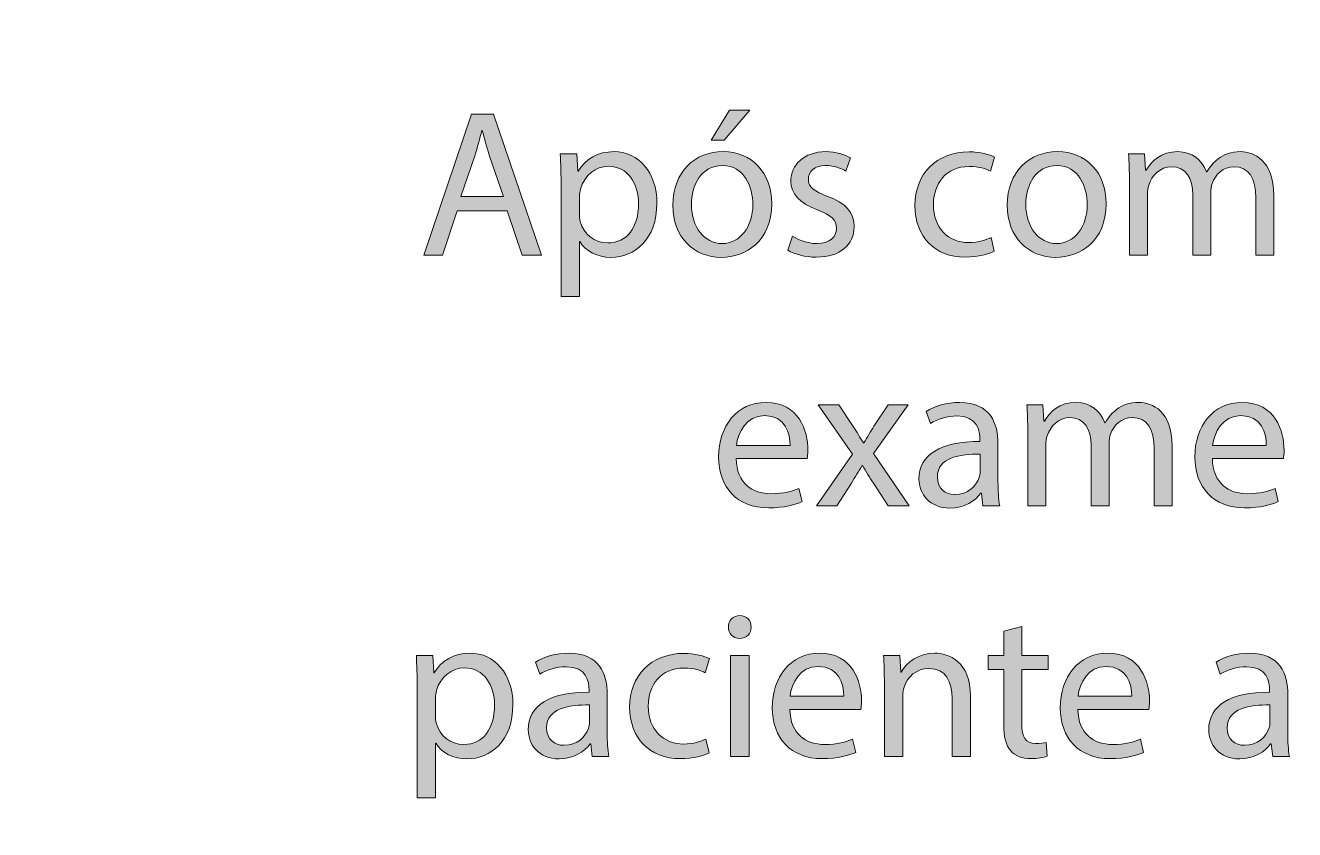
# Model space of a CAD drawing. Header units: inches. Extents: x -507 to 1392, y -754 to 68.
# Drawn here: x 595.6 to 656.3, y -323.6 to -285.2 of the extents above; entities that cross this region are included whole.
import ezdxf

# ---------------------------------------------------------------- set-up
doc = ezdxf.new("R2010")
doc.units = ezdxf.units.IN
doc.header["$MEASUREMENT"] = 0
doc.layers.add('back', color=7, linetype='Continuous')
picture_1 = doc.add_image_def('image69.png', size_in_pixel=(1129, 842))

# ---------------------------------------------------------------- blocks, each defined once
blk = doc.blocks.new('block 188')
at = {"layer": 'back'}
image = blk.add_image(picture_1, insert=(410, -466.684), size_in_units=(270.96, 202.08), dxfattribs=at)
blk = doc.blocks.new('block 192')
at = {"layer": 'back', "true_color": 0x231f20}
h = blk.add_hatch(color=250, dxfattribs=at)
h.dxf.hatch_style = 2
h.paths.add_polyline_path([(616.221, -294.022), (615.521, -296.141), (614.622, -296.141), (616.911, -289.405), (617.96, -289.405), (620.259, -296.141), (619.329, -296.141), (618.61, -294.022)])
edge = h.paths.add_edge_path()
edge.add_spline(control_points=[(618.43, -293.343), (618.43, -293.343), (617.77, -291.404), (617.77, -291.404), (617.62, -290.964), (617.521, -290.564), (617.42, -290.174), (617.42, -290.174), (617.4, -290.174), (617.4, -290.174), (617.3, -290.574), (617.19, -290.984), (617.061, -291.394), (617.061, -291.394), (616.401, -293.343), (616.401, -293.343), (616.401, -293.343), (618.43, -293.343), (618.43, -293.343)], knot_values=[0, 0, 0, 0, 1, 1, 1, 2, 2, 2, 3, 3, 3, 4, 4, 4, 5, 5, 5, 6, 6, 6, 6], degree=3, periodic=1)
h = blk.add_hatch(color=250, dxfattribs=at)
h.dxf.hatch_style = 2
edge = h.paths.add_edge_path()
edge.add_spline(control_points=[(631.259, -293.683), (631.259, -295.472), (630.02, -296.251), (628.851, -296.251), (627.541, -296.251), (626.532, -295.292), (626.532, -293.762), (626.532, -292.143), (627.591, -291.194), (628.93, -291.194), (630.319, -291.194), (631.259, -292.203), (631.259, -293.683)], knot_values=[0, 0, 0, 0, 1, 1, 1, 2, 2, 2, 3, 3, 3, 4, 4, 4, 4], degree=3, periodic=1)
edge = h.paths.add_edge_path()
edge.add_spline(control_points=[(627.421, -293.732), (627.421, -294.792), (628.03, -295.591), (628.89, -295.591), (629.729, -295.591), (630.359, -294.802), (630.359, -293.712), (630.359, -292.893), (629.949, -291.854), (628.91, -291.854), (627.871, -291.854), (627.421, -292.813), (627.421, -293.732)], knot_values=[0, 0, 0, 0, 1, 1, 1, 2, 2, 2, 3, 3, 3, 4, 4, 4, 4], degree=3, periodic=1)
h.paths.add_polyline_path([(630.209, -289.215), (628.99, -290.644), (628.36, -290.644), (629.24, -289.215)])
h = blk.add_hatch(color=250, dxfattribs=at)
h.dxf.hatch_style = 2
edge = h.paths.add_edge_path()
edge.add_spline(control_points=[(621.191, -292.883), (621.191, -292.263), (621.171, -291.764), (621.151, -291.304), (621.151, -291.304), (621.941, -291.304), (621.941, -291.304), (621.941, -291.304), (621.981, -292.133), (621.981, -292.133), (621.981, -292.133), (622.001, -292.133), (622.001, -292.133), (622.361, -291.543), (622.931, -291.194), (623.72, -291.194), (624.89, -291.194), (625.769, -292.183), (625.769, -293.652), (625.769, -295.392), (624.709, -296.251), (623.57, -296.251), (622.931, -296.251), (622.371, -295.971), (622.081, -295.492), (622.081, -295.492), (622.061, -295.492), (622.061, -295.492), (622.061, -295.492), (622.061, -298.12), (622.061, -298.12), (622.061, -298.12), (621.191, -298.12), (621.191, -298.12), (621.191, -298.12), (621.191, -292.883), (621.191, -292.883)], knot_values=[0, 0, 0, 0, 1, 1, 1, 2, 2, 2, 3, 3, 3, 4, 4, 4, 5, 5, 5, 6, 6, 6, 7, 7, 7, 8, 8, 8, 9, 9, 9, 10, 10, 10, 11, 11, 11, 12, 12, 12, 12], degree=3, periodic=1)
edge = h.paths.add_edge_path()
edge.add_spline(control_points=[(622.061, -294.172), (622.061, -294.302), (622.081, -294.422), (622.101, -294.532), (622.261, -295.142), (622.791, -295.562), (623.42, -295.562), (624.35, -295.562), (624.89, -294.802), (624.89, -293.692), (624.89, -292.723), (624.38, -291.894), (623.45, -291.894), (622.851, -291.894), (622.291, -292.323), (622.121, -292.983), (622.091, -293.093), (622.061, -293.223), (622.061, -293.343), (622.061, -293.343), (622.061, -294.172), (622.061, -294.172)], knot_values=[0, 0, 0, 0, 1, 1, 1, 2, 2, 2, 3, 3, 3, 4, 4, 4, 5, 5, 5, 6, 6, 6, 7, 7, 7, 7], degree=3, periodic=1)
h = blk.add_hatch(color=250, dxfattribs=at)
h.dxf.hatch_style = 2
edge = h.paths.add_edge_path()
edge.add_spline(control_points=[(632.252, -295.242), (632.512, -295.412), (632.971, -295.591), (633.411, -295.591), (634.051, -295.591), (634.351, -295.271), (634.351, -294.872), (634.351, -294.452), (634.101, -294.222), (633.451, -293.982), (632.581, -293.672), (632.172, -293.193), (632.172, -292.613), (632.172, -291.833), (632.801, -291.194), (633.841, -291.194), (634.33, -291.194), (634.76, -291.334), (635.03, -291.494), (635.03, -291.494), (634.811, -292.133), (634.811, -292.133), (634.62, -292.013), (634.271, -291.854), (633.82, -291.854), (633.301, -291.854), (633.011, -292.153), (633.011, -292.513), (633.011, -292.913), (633.301, -293.093), (633.931, -293.333), (634.771, -293.652), (635.2, -294.072), (635.2, -294.792), (635.2, -295.642), (634.54, -296.241), (633.391, -296.241), (632.861, -296.241), (632.371, -296.111), (632.031, -295.911), (632.031, -295.911), (632.252, -295.242), (632.252, -295.242)], knot_values=[0, 0, 0, 0, 1, 1, 1, 2, 2, 2, 3, 3, 3, 4, 4, 4, 5, 5, 5, 6, 6, 6, 7, 7, 7, 8, 8, 8, 9, 9, 9, 10, 10, 10, 11, 11, 11, 12, 12, 12, 13, 13, 13, 14, 14, 14, 14], degree=3, periodic=1)
h = blk.add_hatch(color=250, dxfattribs=at)
h.dxf.hatch_style = 2
edge = h.paths.add_edge_path()
edge.add_spline(control_points=[(641.899, -295.961), (641.669, -296.081), (641.159, -296.241), (640.51, -296.241), (639.051, -296.241), (638.102, -295.251), (638.102, -293.772), (638.102, -292.283), (639.121, -291.204), (640.7, -291.204), (641.22, -291.204), (641.68, -291.334), (641.919, -291.454), (641.919, -291.454), (641.72, -292.133), (641.72, -292.133), (641.51, -292.013), (641.18, -291.903), (640.7, -291.903), (639.591, -291.903), (638.991, -292.723), (638.991, -293.732), (638.991, -294.852), (639.71, -295.542), (640.67, -295.542), (641.17, -295.542), (641.499, -295.412), (641.749, -295.302), (641.749, -295.302), (641.899, -295.961), (641.899, -295.961)], knot_values=[0, 0, 0, 0, 1, 1, 1, 2, 2, 2, 3, 3, 3, 4, 4, 4, 5, 5, 5, 6, 6, 6, 7, 7, 7, 8, 8, 8, 9, 9, 9, 10, 10, 10, 10], degree=3, periodic=1)
h = blk.add_hatch(color=250, dxfattribs=at)
h.dxf.hatch_style = 2
edge = h.paths.add_edge_path()
edge.add_spline(control_points=[(647.249, -293.683), (647.249, -295.472), (646.009, -296.251), (644.84, -296.251), (643.53, -296.251), (642.521, -295.292), (642.521, -293.762), (642.521, -292.143), (643.581, -291.194), (644.92, -291.194), (646.309, -291.194), (647.249, -292.203), (647.249, -293.683)], knot_values=[0, 0, 0, 0, 1, 1, 1, 2, 2, 2, 3, 3, 3, 4, 4, 4, 4], degree=3, periodic=1)
edge = h.paths.add_edge_path()
edge.add_spline(control_points=[(643.411, -293.732), (643.411, -294.792), (644.021, -295.591), (644.88, -295.591), (645.72, -295.591), (646.349, -294.802), (646.349, -293.712), (646.349, -292.893), (645.939, -291.854), (644.899, -291.854), (643.86, -291.854), (643.411, -292.813), (643.411, -293.732)], knot_values=[0, 0, 0, 0, 1, 1, 1, 2, 2, 2, 3, 3, 3, 4, 4, 4, 4], degree=3, periodic=1)
h = blk.add_hatch(color=250, dxfattribs=at)
h.dxf.hatch_style = 2
edge = h.paths.add_edge_path()
edge.add_spline(control_points=[(648.361, -292.613), (648.361, -292.113), (648.352, -291.704), (648.321, -291.304), (648.321, -291.304), (649.091, -291.304), (649.091, -291.304), (649.091, -291.304), (649.131, -292.083), (649.131, -292.083), (649.131, -292.083), (649.161, -292.083), (649.161, -292.083), (649.431, -291.624), (649.88, -291.194), (650.68, -291.194), (651.34, -291.194), (651.839, -291.594), (652.049, -292.163), (652.049, -292.163), (652.069, -292.163), (652.069, -292.163), (652.219, -291.894), (652.409, -291.684), (652.608, -291.534), (652.898, -291.314), (653.219, -291.194), (653.679, -291.194), (654.318, -291.194), (655.268, -291.614), (655.268, -293.292), (655.268, -293.292), (655.268, -296.141), (655.268, -296.141), (655.268, -296.141), (654.408, -296.141), (654.408, -296.141), (654.408, -296.141), (654.408, -293.403), (654.408, -293.403), (654.408, -292.473), (654.068, -291.914), (653.358, -291.914), (652.858, -291.914), (652.469, -292.283), (652.319, -292.713), (652.279, -292.833), (652.249, -292.993), (652.249, -293.153), (652.249, -293.153), (652.249, -296.141), (652.249, -296.141), (652.249, -296.141), (651.39, -296.141), (651.39, -296.141), (651.39, -296.141), (651.39, -293.243), (651.39, -293.243), (651.39, -292.473), (651.05, -291.914), (650.38, -291.914), (649.83, -291.914), (649.431, -292.353), (649.291, -292.793), (649.24, -292.923), (649.221, -293.073), (649.221, -293.223), (649.221, -293.223), (649.221, -296.141), (649.221, -296.141), (649.221, -296.141), (648.361, -296.141), (648.361, -296.141), (648.361, -296.141), (648.361, -292.613), (648.361, -292.613)], knot_values=[0, 0, 0, 0, 1, 1, 1, 2, 2, 2, 3, 3, 3, 4, 4, 4, 5, 5, 5, 6, 6, 6, 7, 7, 7, 8, 8, 8, 9, 9, 9, 10, 10, 10, 11, 11, 11, 12, 12, 12, 13, 13, 13, 14, 14, 14, 15, 15, 15, 16, 16, 16, 17, 17, 17, 18, 18, 18, 19, 19, 19, 20, 20, 20, 21, 21, 21, 22, 22, 22, 23, 23, 23, 24, 24, 24, 25, 25, 25, 25], degree=3, periodic=1)
h = blk.add_hatch(color=250, dxfattribs=at)
h.dxf.hatch_style = 2
edge = h.paths.add_edge_path()
edge.add_spline(control_points=[(629.561, -305.882), (629.581, -307.072), (630.341, -307.562), (631.22, -307.562), (631.85, -307.562), (632.229, -307.452), (632.56, -307.312), (632.56, -307.312), (632.709, -307.941), (632.709, -307.941), (632.399, -308.081), (631.869, -308.241), (631.1, -308.241), (629.611, -308.241), (628.722, -307.262), (628.722, -305.802), (628.722, -304.343), (629.581, -303.194), (630.99, -303.194), (632.569, -303.194), (632.989, -304.583), (632.989, -305.473), (632.989, -305.652), (632.969, -305.792), (632.959, -305.882), (632.959, -305.882), (629.561, -305.882), (629.561, -305.882)], knot_values=[0, 0, 0, 0, 1, 1, 1, 2, 2, 2, 3, 3, 3, 4, 4, 4, 5, 5, 5, 6, 6, 6, 7, 7, 7, 8, 8, 8, 9, 9, 9, 9], degree=3, periodic=1)
edge = h.paths.add_edge_path()
edge.add_spline(control_points=[(632.14, -305.253), (632.149, -304.693), (631.909, -303.824), (630.92, -303.824), (630.03, -303.824), (629.641, -304.643), (629.571, -305.253), (629.571, -305.253), (632.14, -305.253), (632.14, -305.253)], knot_values=[0, 0, 0, 0, 1, 1, 1, 2, 2, 2, 3, 3, 3, 3], degree=3, periodic=1)
h = blk.add_hatch(color=250, dxfattribs=at)
h.dxf.hatch_style = 2
edge = h.paths.add_edge_path()
edge.add_spline(control_points=[(634.461, -303.304), (634.461, -303.304), (635.15, -304.343), (635.15, -304.343), (635.33, -304.613), (635.48, -304.863), (635.641, -305.133), (635.641, -305.133), (635.67, -305.133), (635.67, -305.133), (635.83, -304.843), (635.99, -304.593), (636.15, -304.333), (636.15, -304.333), (636.83, -303.304), (636.83, -303.304), (636.83, -303.304), (637.779, -303.304), (637.779, -303.304), (637.779, -303.304), (636.13, -305.643), (636.13, -305.643), (636.13, -305.643), (637.829, -308.141), (637.829, -308.141), (637.829, -308.141), (636.83, -308.141), (636.83, -308.141), (636.83, -308.141), (636.12, -307.052), (636.12, -307.052), (635.93, -306.772), (635.771, -306.502), (635.601, -306.212), (635.601, -306.212), (635.58, -306.212), (635.58, -306.212), (635.42, -306.502), (635.25, -306.762), (635.07, -307.052), (635.07, -307.052), (634.371, -308.141), (634.371, -308.141), (634.371, -308.141), (633.401, -308.141), (633.401, -308.141), (633.401, -308.141), (635.12, -305.672), (635.12, -305.672), (635.12, -305.672), (633.481, -303.304), (633.481, -303.304), (633.481, -303.304), (634.461, -303.304), (634.461, -303.304)], knot_values=[0, 0, 0, 0, 1, 1, 1, 2, 2, 2, 3, 3, 3, 4, 4, 4, 5, 5, 5, 6, 6, 6, 7, 7, 7, 8, 8, 8, 9, 9, 9, 10, 10, 10, 11, 11, 11, 12, 12, 12, 13, 13, 13, 14, 14, 14, 15, 15, 15, 16, 16, 16, 17, 17, 17, 18, 18, 18, 18], degree=3, periodic=1)
h = blk.add_hatch(color=250, dxfattribs=at)
h.dxf.hatch_style = 2
edge = h.paths.add_edge_path()
edge.add_spline(control_points=[(641.359, -308.141), (641.359, -308.141), (641.29, -307.531), (641.29, -307.531), (641.29, -307.531), (641.26, -307.531), (641.26, -307.531), (640.99, -307.911), (640.47, -308.251), (639.78, -308.251), (638.801, -308.251), (638.301, -307.562), (638.301, -306.862), (638.301, -305.692), (639.341, -305.053), (641.21, -305.063), (641.21, -305.063), (641.21, -304.963), (641.21, -304.963), (641.21, -304.563), (641.1, -303.843), (640.11, -303.843), (639.66, -303.843), (639.19, -303.983), (638.851, -304.203), (638.851, -304.203), (638.651, -303.624), (638.651, -303.624), (639.051, -303.364), (639.631, -303.194), (640.24, -303.194), (641.72, -303.194), (642.079, -304.203), (642.079, -305.173), (642.079, -305.173), (642.079, -306.982), (642.079, -306.982), (642.079, -307.401), (642.1, -307.812), (642.159, -308.141), (642.159, -308.141), (641.359, -308.141), (641.359, -308.141)], knot_values=[0, 0, 0, 0, 1, 1, 1, 2, 2, 2, 3, 3, 3, 4, 4, 4, 5, 5, 5, 6, 6, 6, 7, 7, 7, 8, 8, 8, 9, 9, 9, 10, 10, 10, 11, 11, 11, 12, 12, 12, 13, 13, 13, 14, 14, 14, 14], degree=3, periodic=1)
edge = h.paths.add_edge_path()
edge.add_spline(control_points=[(641.229, -305.672), (640.271, -305.652), (639.181, -305.822), (639.181, -306.762), (639.181, -307.332), (639.561, -307.602), (640.011, -307.602), (640.64, -307.602), (641.04, -307.202), (641.18, -306.792), (641.21, -306.702), (641.229, -306.602), (641.229, -306.512), (641.229, -306.512), (641.229, -305.672), (641.229, -305.672)], knot_values=[0, 0, 0, 0, 1, 1, 1, 2, 2, 2, 3, 3, 3, 4, 4, 4, 5, 5, 5, 5], degree=3, periodic=1)
h = blk.add_hatch(color=250, dxfattribs=at)
h.dxf.hatch_style = 2
edge = h.paths.add_edge_path()
edge.add_spline(control_points=[(643.501, -304.613), (643.501, -304.113), (643.491, -303.704), (643.461, -303.304), (643.461, -303.304), (644.23, -303.304), (644.23, -303.304), (644.23, -303.304), (644.271, -304.083), (644.271, -304.083), (644.271, -304.083), (644.301, -304.083), (644.301, -304.083), (644.57, -303.624), (645.02, -303.194), (645.819, -303.194), (646.479, -303.194), (646.979, -303.594), (647.188, -304.163), (647.188, -304.163), (647.209, -304.163), (647.209, -304.163), (647.358, -303.894), (647.549, -303.684), (647.748, -303.534), (648.038, -303.314), (648.358, -303.194), (648.818, -303.194), (649.458, -303.194), (650.407, -303.614), (650.407, -305.292), (650.407, -305.292), (650.407, -308.141), (650.407, -308.141), (650.407, -308.141), (649.548, -308.141), (649.548, -308.141), (649.548, -308.141), (649.548, -305.403), (649.548, -305.403), (649.548, -304.473), (649.208, -303.914), (648.498, -303.914), (647.998, -303.914), (647.608, -304.283), (647.459, -304.713), (647.419, -304.833), (647.389, -304.993), (647.389, -305.153), (647.389, -305.153), (647.389, -308.141), (647.389, -308.141), (647.389, -308.141), (646.529, -308.141), (646.529, -308.141), (646.529, -308.141), (646.529, -305.243), (646.529, -305.243), (646.529, -304.473), (646.189, -303.914), (645.52, -303.914), (644.97, -303.914), (644.57, -304.353), (644.431, -304.793), (644.38, -304.923), (644.36, -305.073), (644.36, -305.223), (644.36, -305.223), (644.36, -308.141), (644.36, -308.141), (644.36, -308.141), (643.501, -308.141), (643.501, -308.141), (643.501, -308.141), (643.501, -304.613), (643.501, -304.613)], knot_values=[0, 0, 0, 0, 1, 1, 1, 2, 2, 2, 3, 3, 3, 4, 4, 4, 5, 5, 5, 6, 6, 6, 7, 7, 7, 8, 8, 8, 9, 9, 9, 10, 10, 10, 11, 11, 11, 12, 12, 12, 13, 13, 13, 14, 14, 14, 15, 15, 15, 16, 16, 16, 17, 17, 17, 18, 18, 18, 19, 19, 19, 20, 20, 20, 21, 21, 21, 22, 22, 22, 23, 23, 23, 24, 24, 24, 25, 25, 25, 25], degree=3, periodic=1)
h = blk.add_hatch(color=250, dxfattribs=at)
h.dxf.hatch_style = 2
edge = h.paths.add_edge_path()
edge.add_spline(control_points=[(652.331, -305.882), (652.351, -307.072), (653.11, -307.562), (653.99, -307.562), (654.62, -307.562), (654.999, -307.452), (655.329, -307.312), (655.329, -307.312), (655.479, -307.941), (655.479, -307.941), (655.169, -308.081), (654.64, -308.241), (653.87, -308.241), (652.381, -308.241), (651.491, -307.262), (651.491, -305.802), (651.491, -304.343), (652.351, -303.194), (653.76, -303.194), (655.339, -303.194), (655.759, -304.583), (655.759, -305.473), (655.759, -305.652), (655.739, -305.792), (655.729, -305.882), (655.729, -305.882), (652.331, -305.882), (652.331, -305.882)], knot_values=[0, 0, 0, 0, 1, 1, 1, 2, 2, 2, 3, 3, 3, 4, 4, 4, 5, 5, 5, 6, 6, 6, 7, 7, 7, 8, 8, 8, 9, 9, 9, 9], degree=3, periodic=1)
edge = h.paths.add_edge_path()
edge.add_spline(control_points=[(654.909, -305.253), (654.92, -304.693), (654.68, -303.824), (653.69, -303.824), (652.801, -303.824), (652.411, -304.643), (652.341, -305.253), (652.341, -305.253), (654.909, -305.253), (654.909, -305.253)], knot_values=[0, 0, 0, 0, 1, 1, 1, 2, 2, 2, 3, 3, 3, 3], degree=3, periodic=1)
h = blk.add_hatch(color=250, dxfattribs=at)
h.dxf.hatch_style = 2
edge = h.paths.add_edge_path()
edge.add_spline(control_points=[(630.275, -313.944), (630.286, -314.244), (630.065, -314.484), (629.716, -314.484), (629.406, -314.484), (629.187, -314.244), (629.187, -313.944), (629.187, -313.635), (629.416, -313.395), (629.736, -313.395), (630.065, -313.395), (630.275, -313.635), (630.275, -313.944)], knot_values=[0, 0, 0, 0, 1, 1, 1, 2, 2, 2, 3, 3, 3, 4, 4, 4, 4], degree=3, periodic=1)
h.paths.add_polyline_path([(629.296, -320.141), (629.296, -315.304), (630.176, -315.304), (630.176, -320.141)])
h = blk.add_hatch(color=250, dxfattribs=at)
h.dxf.hatch_style = 2
edge = h.paths.add_edge_path()
edge.add_spline(control_points=[(643.216, -313.915), (643.216, -313.915), (643.216, -315.304), (643.216, -315.304), (643.216, -315.304), (644.475, -315.304), (644.475, -315.304), (644.475, -315.304), (644.475, -315.974), (644.475, -315.974), (644.475, -315.974), (643.216, -315.974), (643.216, -315.974), (643.216, -315.974), (643.216, -318.582), (643.216, -318.582), (643.216, -319.182), (643.386, -319.521), (643.875, -319.521), (644.105, -319.521), (644.275, -319.492), (644.385, -319.461), (644.385, -319.461), (644.425, -320.121), (644.425, -320.121), (644.255, -320.191), (643.985, -320.241), (643.646, -320.241), (643.235, -320.241), (642.905, -320.111), (642.696, -319.871), (642.446, -319.611), (642.356, -319.182), (642.356, -318.612), (642.356, -318.612), (642.356, -315.974), (642.356, -315.974), (642.356, -315.974), (641.606, -315.974), (641.606, -315.974), (641.606, -315.974), (641.606, -315.304), (641.606, -315.304), (641.606, -315.304), (642.356, -315.304), (642.356, -315.304), (642.356, -315.304), (642.356, -314.145), (642.356, -314.145), (642.356, -314.145), (643.216, -313.915), (643.216, -313.915)], knot_values=[0, 0, 0, 0, 1, 1, 1, 2, 2, 2, 3, 3, 3, 4, 4, 4, 5, 5, 5, 6, 6, 6, 7, 7, 7, 8, 8, 8, 9, 9, 9, 10, 10, 10, 11, 11, 11, 12, 12, 12, 13, 13, 13, 14, 14, 14, 15, 15, 15, 16, 16, 16, 17, 17, 17, 17], degree=3, periodic=1)
h = blk.add_hatch(color=250, dxfattribs=at)
h.dxf.hatch_style = 2
edge = h.paths.add_edge_path()
edge.add_spline(control_points=[(614.307, -316.883), (614.307, -316.263), (614.287, -315.764), (614.267, -315.304), (614.267, -315.304), (615.056, -315.304), (615.056, -315.304), (615.056, -315.304), (615.096, -316.133), (615.096, -316.133), (615.096, -316.133), (615.116, -316.133), (615.116, -316.133), (615.476, -315.543), (616.046, -315.194), (616.835, -315.194), (618.005, -315.194), (618.884, -316.183), (618.884, -317.652), (618.884, -319.392), (617.825, -320.251), (616.686, -320.251), (616.046, -320.251), (615.486, -319.971), (615.196, -319.492), (615.196, -319.492), (615.176, -319.492), (615.176, -319.492), (615.176, -319.492), (615.176, -322.12), (615.176, -322.12), (615.176, -322.12), (614.307, -322.12), (614.307, -322.12), (614.307, -322.12), (614.307, -316.883), (614.307, -316.883)], knot_values=[0, 0, 0, 0, 1, 1, 1, 2, 2, 2, 3, 3, 3, 4, 4, 4, 5, 5, 5, 6, 6, 6, 7, 7, 7, 8, 8, 8, 9, 9, 9, 10, 10, 10, 11, 11, 11, 12, 12, 12, 12], degree=3, periodic=1)
edge = h.paths.add_edge_path()
edge.add_spline(control_points=[(615.176, -318.172), (615.176, -318.302), (615.196, -318.422), (615.216, -318.532), (615.376, -319.142), (615.906, -319.562), (616.536, -319.562), (617.465, -319.562), (618.005, -318.802), (618.005, -317.692), (618.005, -316.723), (617.495, -315.894), (616.565, -315.894), (615.966, -315.894), (615.406, -316.323), (615.236, -316.983), (615.206, -317.093), (615.176, -317.223), (615.176, -317.343), (615.176, -317.343), (615.176, -318.172), (615.176, -318.172)], knot_values=[0, 0, 0, 0, 1, 1, 1, 2, 2, 2, 3, 3, 3, 4, 4, 4, 5, 5, 5, 6, 6, 6, 7, 7, 7, 7], degree=3, periodic=1)
h = blk.add_hatch(color=250, dxfattribs=at)
h.dxf.hatch_style = 2
edge = h.paths.add_edge_path()
edge.add_spline(control_points=[(622.675, -320.141), (622.675, -320.141), (622.605, -319.531), (622.605, -319.531), (622.605, -319.531), (622.575, -319.531), (622.575, -319.531), (622.306, -319.911), (621.786, -320.251), (621.096, -320.251), (620.117, -320.251), (619.617, -319.562), (619.617, -318.862), (619.617, -317.692), (620.656, -317.053), (622.525, -317.063), (622.525, -317.063), (622.525, -316.963), (622.525, -316.963), (622.525, -316.563), (622.416, -315.843), (621.426, -315.843), (620.976, -315.843), (620.506, -315.983), (620.167, -316.203), (620.167, -316.203), (619.967, -315.624), (619.967, -315.624), (620.367, -315.364), (620.946, -315.194), (621.556, -315.194), (623.035, -315.194), (623.395, -316.203), (623.395, -317.173), (623.395, -317.173), (623.395, -318.982), (623.395, -318.982), (623.395, -319.401), (623.415, -319.812), (623.475, -320.141), (623.475, -320.141), (622.675, -320.141), (622.675, -320.141)], knot_values=[0, 0, 0, 0, 1, 1, 1, 2, 2, 2, 3, 3, 3, 4, 4, 4, 5, 5, 5, 6, 6, 6, 7, 7, 7, 8, 8, 8, 9, 9, 9, 10, 10, 10, 11, 11, 11, 12, 12, 12, 13, 13, 13, 14, 14, 14, 14], degree=3, periodic=1)
edge = h.paths.add_edge_path()
edge.add_spline(control_points=[(622.545, -317.672), (621.586, -317.652), (620.497, -317.822), (620.497, -318.762), (620.497, -319.332), (620.876, -319.602), (621.326, -319.602), (621.956, -319.602), (622.355, -319.202), (622.495, -318.792), (622.525, -318.702), (622.545, -318.602), (622.545, -318.512), (622.545, -318.512), (622.545, -317.672), (622.545, -317.672)], knot_values=[0, 0, 0, 0, 1, 1, 1, 2, 2, 2, 3, 3, 3, 4, 4, 4, 5, 5, 5, 5], degree=3, periodic=1)
h = blk.add_hatch(color=250, dxfattribs=at)
h.dxf.hatch_style = 2
edge = h.paths.add_edge_path()
edge.add_spline(control_points=[(628.265, -319.961), (628.034, -320.081), (627.525, -320.241), (626.875, -320.241), (625.416, -320.241), (624.467, -319.251), (624.467, -317.772), (624.467, -316.283), (625.486, -315.204), (627.065, -315.204), (627.585, -315.204), (628.045, -315.334), (628.284, -315.454), (628.284, -315.454), (628.085, -316.133), (628.085, -316.133), (627.875, -316.013), (627.545, -315.903), (627.065, -315.903), (625.956, -315.903), (625.356, -316.723), (625.356, -317.732), (625.356, -318.852), (626.076, -319.542), (627.035, -319.542), (627.535, -319.542), (627.865, -319.412), (628.114, -319.302), (628.114, -319.302), (628.265, -319.961), (628.265, -319.961)], knot_values=[0, 0, 0, 0, 1, 1, 1, 2, 2, 2, 3, 3, 3, 4, 4, 4, 5, 5, 5, 6, 6, 6, 7, 7, 7, 8, 8, 8, 9, 9, 9, 10, 10, 10, 10], degree=3, periodic=1)
h = blk.add_hatch(color=250, dxfattribs=at)
h.dxf.hatch_style = 2
edge = h.paths.add_edge_path()
edge.add_spline(control_points=[(632.126, -317.882), (632.146, -319.072), (632.905, -319.562), (633.785, -319.562), (634.415, -319.562), (634.794, -319.452), (635.124, -319.312), (635.124, -319.312), (635.274, -319.941), (635.274, -319.941), (634.964, -320.081), (634.435, -320.241), (633.665, -320.241), (632.176, -320.241), (631.286, -319.262), (631.286, -317.802), (631.286, -316.343), (632.146, -315.194), (633.555, -315.194), (635.134, -315.194), (635.554, -316.583), (635.554, -317.473), (635.554, -317.652), (635.534, -317.792), (635.524, -317.882), (635.524, -317.882), (632.126, -317.882), (632.126, -317.882)], knot_values=[0, 0, 0, 0, 1, 1, 1, 2, 2, 2, 3, 3, 3, 4, 4, 4, 5, 5, 5, 6, 6, 6, 7, 7, 7, 8, 8, 8, 9, 9, 9, 9], degree=3, periodic=1)
edge = h.paths.add_edge_path()
edge.add_spline(control_points=[(634.704, -317.253), (634.715, -316.693), (634.475, -315.824), (633.485, -315.824), (632.596, -315.824), (632.206, -316.643), (632.136, -317.253), (632.136, -317.253), (634.704, -317.253), (634.704, -317.253)], knot_values=[0, 0, 0, 0, 1, 1, 1, 2, 2, 2, 3, 3, 3, 3], degree=3, periodic=1)
h = blk.add_hatch(color=250, dxfattribs=at)
h.dxf.hatch_style = 2
edge = h.paths.add_edge_path()
edge.add_spline(control_points=[(636.646, -316.613), (636.646, -316.113), (636.637, -315.704), (636.606, -315.304), (636.606, -315.304), (637.386, -315.304), (637.386, -315.304), (637.386, -315.304), (637.436, -316.104), (637.436, -316.104), (637.436, -316.104), (637.456, -316.104), (637.456, -316.104), (637.695, -315.644), (638.256, -315.194), (639.055, -315.194), (639.725, -315.194), (640.764, -315.594), (640.764, -317.253), (640.764, -317.253), (640.764, -320.141), (640.764, -320.141), (640.764, -320.141), (639.885, -320.141), (639.885, -320.141), (639.885, -320.141), (639.885, -317.353), (639.885, -317.353), (639.885, -316.573), (639.595, -315.923), (638.766, -315.923), (638.186, -315.923), (637.735, -316.333), (637.586, -316.823), (637.546, -316.933), (637.525, -317.083), (637.525, -317.233), (637.525, -317.233), (637.525, -320.141), (637.525, -320.141), (637.525, -320.141), (636.646, -320.141), (636.646, -320.141), (636.646, -320.141), (636.646, -316.613), (636.646, -316.613)], knot_values=[0, 0, 0, 0, 1, 1, 1, 2, 2, 2, 3, 3, 3, 4, 4, 4, 5, 5, 5, 6, 6, 6, 7, 7, 7, 8, 8, 8, 9, 9, 9, 10, 10, 10, 11, 11, 11, 12, 12, 12, 13, 13, 13, 14, 14, 14, 15, 15, 15, 15], degree=3, periodic=1)
h = blk.add_hatch(color=250, dxfattribs=at)
h.dxf.hatch_style = 2
edge = h.paths.add_edge_path()
edge.add_spline(control_points=[(645.896, -317.882), (645.916, -319.072), (646.676, -319.562), (647.555, -319.562), (648.185, -319.562), (648.564, -319.452), (648.895, -319.312), (648.895, -319.312), (649.044, -319.941), (649.044, -319.941), (648.734, -320.081), (648.204, -320.241), (647.435, -320.241), (645.946, -320.241), (645.057, -319.262), (645.057, -317.802), (645.057, -316.343), (645.916, -315.194), (647.325, -315.194), (648.904, -315.194), (649.324, -316.583), (649.324, -317.473), (649.324, -317.652), (649.304, -317.792), (649.294, -317.882), (649.294, -317.882), (645.896, -317.882), (645.896, -317.882)], knot_values=[0, 0, 0, 0, 1, 1, 1, 2, 2, 2, 3, 3, 3, 4, 4, 4, 5, 5, 5, 6, 6, 6, 7, 7, 7, 8, 8, 8, 9, 9, 9, 9], degree=3, periodic=1)
edge = h.paths.add_edge_path()
edge.add_spline(control_points=[(648.475, -317.253), (648.484, -316.693), (648.244, -315.824), (647.255, -315.824), (646.365, -315.824), (645.976, -316.643), (645.906, -317.253), (645.906, -317.253), (648.475, -317.253), (648.475, -317.253)], knot_values=[0, 0, 0, 0, 1, 1, 1, 2, 2, 2, 3, 3, 3, 3], degree=3, periodic=1)
h = blk.add_hatch(color=250, dxfattribs=at)
h.dxf.hatch_style = 2
edge = h.paths.add_edge_path()
edge.add_spline(control_points=[(655.215, -320.141), (655.215, -320.141), (655.145, -319.531), (655.145, -319.531), (655.145, -319.531), (655.114, -319.531), (655.114, -319.531), (654.845, -319.911), (654.325, -320.251), (653.636, -320.251), (652.656, -320.251), (652.156, -319.562), (652.156, -318.862), (652.156, -317.692), (653.195, -317.053), (655.064, -317.063), (655.064, -317.063), (655.064, -316.963), (655.064, -316.963), (655.064, -316.563), (654.955, -315.843), (653.965, -315.843), (653.516, -315.843), (653.046, -315.983), (652.706, -316.203), (652.706, -316.203), (652.506, -315.624), (652.506, -315.624), (652.906, -315.364), (653.485, -315.194), (654.095, -315.194), (655.574, -315.194), (655.935, -316.203), (655.935, -317.173), (655.935, -317.173), (655.935, -318.982), (655.935, -318.982), (655.935, -319.401), (655.954, -319.812), (656.014, -320.141), (656.014, -320.141), (655.215, -320.141), (655.215, -320.141)], knot_values=[0, 0, 0, 0, 1, 1, 1, 2, 2, 2, 3, 3, 3, 4, 4, 4, 5, 5, 5, 6, 6, 6, 7, 7, 7, 8, 8, 8, 9, 9, 9, 10, 10, 10, 11, 11, 11, 12, 12, 12, 13, 13, 13, 14, 14, 14, 14], degree=3, periodic=1)
edge = h.paths.add_edge_path()
edge.add_spline(control_points=[(655.085, -317.672), (654.125, -317.652), (653.036, -317.822), (653.036, -318.762), (653.036, -319.332), (653.415, -319.602), (653.865, -319.602), (654.495, -319.602), (654.895, -319.202), (655.034, -318.792), (655.064, -318.702), (655.085, -318.602), (655.085, -318.512), (655.085, -318.512), (655.085, -317.672), (655.085, -317.672)], knot_values=[0, 0, 0, 0, 1, 1, 1, 2, 2, 2, 3, 3, 3, 4, 4, 4, 5, 5, 5, 5], degree=3, periodic=1)
at = {"layer": 'back', "lineweight": 0}
for points in [[(616.221, -294.022), (615.521, -296.141), (614.622, -296.141), (616.911, -289.405), (617.96, -289.405), (620.259, -296.141), (619.329, -296.141), (618.61, -294.022), (616.221, -294.022)], [(630.209, -289.215), (628.99, -290.644), (628.36, -290.644), (629.24, -289.215), (630.209, -289.215)], [(629.296, -320.141), (629.296, -315.304), (630.176, -315.304), (630.176, -320.141), (629.296, -320.141)]]:
    blk.add_lwpolyline(points, dxfattribs=at)
for points, knots in [([(618.43, -293.343), (618.43, -293.343), (617.77, -291.404), (617.77, -291.404), (617.62, -290.964), (617.521, -290.564), (617.42, -290.174), (617.42, -290.174), (617.4, -290.174), (617.4, -290.174), (617.3, -290.574), (617.19, -290.984), (617.061, -291.394), (617.061, -291.394), (616.401, -293.343), (616.401, -293.343), (616.401, -293.343), (618.43, -293.343), (618.43, -293.343)], [0, 0, 0, 0, 1, 1, 1, 2, 2, 2, 3, 3, 3, 4, 4, 4, 5, 5, 5, 6, 6, 6, 6]), ([(621.191, -292.883), (621.191, -292.263), (621.171, -291.764), (621.151, -291.304), (621.151, -291.304), (621.941, -291.304), (621.941, -291.304), (621.941, -291.304), (621.981, -292.133), (621.981, -292.133), (621.981, -292.133), (622.001, -292.133), (622.001, -292.133), (622.361, -291.543), (622.931, -291.194), (623.72, -291.194), (624.89, -291.194), (625.769, -292.183), (625.769, -293.652), (625.769, -295.392), (624.709, -296.251), (623.57, -296.251), (622.931, -296.251), (622.371, -295.971), (622.081, -295.492), (622.081, -295.492), (622.061, -295.492), (622.061, -295.492), (622.061, -295.492), (622.061, -298.12), (622.061, -298.12), (622.061, -298.12), (621.191, -298.12), (621.191, -298.12), (621.191, -298.12), (621.191, -292.883), (621.191, -292.883)], [0, 0, 0, 0, 1, 1, 1, 2, 2, 2, 3, 3, 3, 4, 4, 4, 5, 5, 5, 6, 6, 6, 7, 7, 7, 8, 8, 8, 9, 9, 9, 10, 10, 10, 11, 11, 11, 12, 12, 12, 12]), ([(631.259, -293.683), (631.259, -295.472), (630.02, -296.251), (628.851, -296.251), (627.541, -296.251), (626.532, -295.292), (626.532, -293.762), (626.532, -292.143), (627.591, -291.194), (628.93, -291.194), (630.319, -291.194), (631.259, -292.203), (631.259, -293.683)], [0, 0, 0, 0, 1, 1, 1, 2, 2, 2, 3, 3, 3, 4, 4, 4, 4]), ([(632.252, -295.242), (632.512, -295.412), (632.971, -295.591), (633.411, -295.591), (634.051, -295.591), (634.351, -295.271), (634.351, -294.872), (634.351, -294.452), (634.101, -294.222), (633.451, -293.982), (632.581, -293.672), (632.172, -293.193), (632.172, -292.613), (632.172, -291.833), (632.801, -291.194), (633.841, -291.194), (634.33, -291.194), (634.76, -291.334), (635.03, -291.494), (635.03, -291.494), (634.811, -292.133), (634.811, -292.133), (634.62, -292.013), (634.271, -291.854), (633.82, -291.854), (633.301, -291.854), (633.011, -292.153), (633.011, -292.513), (633.011, -292.913), (633.301, -293.093), (633.931, -293.333), (634.771, -293.652), (635.2, -294.072), (635.2, -294.792), (635.2, -295.642), (634.54, -296.241), (633.391, -296.241), (632.861, -296.241), (632.371, -296.111), (632.031, -295.911), (632.031, -295.911), (632.252, -295.242), (632.252, -295.242)], [0, 0, 0, 0, 1, 1, 1, 2, 2, 2, 3, 3, 3, 4, 4, 4, 5, 5, 5, 6, 6, 6, 7, 7, 7, 8, 8, 8, 9, 9, 9, 10, 10, 10, 11, 11, 11, 12, 12, 12, 13, 13, 13, 14, 14, 14, 14]), ([(641.899, -295.961), (641.669, -296.081), (641.159, -296.241), (640.51, -296.241), (639.051, -296.241), (638.102, -295.251), (638.102, -293.772), (638.102, -292.283), (639.121, -291.204), (640.7, -291.204), (641.22, -291.204), (641.68, -291.334), (641.919, -291.454), (641.919, -291.454), (641.72, -292.133), (641.72, -292.133), (641.51, -292.013), (641.18, -291.903), (640.7, -291.903), (639.591, -291.903), (638.991, -292.723), (638.991, -293.732), (638.991, -294.852), (639.71, -295.542), (640.67, -295.542), (641.17, -295.542), (641.499, -295.412), (641.749, -295.302), (641.749, -295.302), (641.899, -295.961), (641.899, -295.961)], [0, 0, 0, 0, 1, 1, 1, 2, 2, 2, 3, 3, 3, 4, 4, 4, 5, 5, 5, 6, 6, 6, 7, 7, 7, 8, 8, 8, 9, 9, 9, 10, 10, 10, 10]), ([(647.249, -293.683), (647.249, -295.472), (646.009, -296.251), (644.84, -296.251), (643.53, -296.251), (642.521, -295.292), (642.521, -293.762), (642.521, -292.143), (643.581, -291.194), (644.92, -291.194), (646.309, -291.194), (647.249, -292.203), (647.249, -293.683)], [0, 0, 0, 0, 1, 1, 1, 2, 2, 2, 3, 3, 3, 4, 4, 4, 4]), ([(648.361, -292.613), (648.361, -292.113), (648.352, -291.704), (648.321, -291.304), (648.321, -291.304), (649.091, -291.304), (649.091, -291.304), (649.091, -291.304), (649.131, -292.083), (649.131, -292.083), (649.131, -292.083), (649.161, -292.083), (649.161, -292.083), (649.431, -291.624), (649.88, -291.194), (650.68, -291.194), (651.34, -291.194), (651.839, -291.594), (652.049, -292.163), (652.049, -292.163), (652.069, -292.163), (652.069, -292.163), (652.219, -291.894), (652.409, -291.684), (652.608, -291.534), (652.898, -291.314), (653.219, -291.194), (653.679, -291.194), (654.318, -291.194), (655.268, -291.614), (655.268, -293.292), (655.268, -293.292), (655.268, -296.141), (655.268, -296.141), (655.268, -296.141), (654.408, -296.141), (654.408, -296.141), (654.408, -296.141), (654.408, -293.403), (654.408, -293.403), (654.408, -292.473), (654.068, -291.914), (653.358, -291.914), (652.858, -291.914), (652.469, -292.283), (652.319, -292.713), (652.279, -292.833), (652.249, -292.993), (652.249, -293.153), (652.249, -293.153), (652.249, -296.141), (652.249, -296.141), (652.249, -296.141), (651.39, -296.141), (651.39, -296.141), (651.39, -296.141), (651.39, -293.243), (651.39, -293.243), (651.39, -292.473), (651.05, -291.914), (650.38, -291.914), (649.83, -291.914), (649.431, -292.353), (649.291, -292.793), (649.24, -292.923), (649.221, -293.073), (649.221, -293.223), (649.221, -293.223), (649.221, -296.141), (649.221, -296.141), (649.221, -296.141), (648.361, -296.141), (648.361, -296.141), (648.361, -296.141), (648.361, -292.613), (648.361, -292.613)], [0, 0, 0, 0, 1, 1, 1, 2, 2, 2, 3, 3, 3, 4, 4, 4, 5, 5, 5, 6, 6, 6, 7, 7, 7, 8, 8, 8, 9, 9, 9, 10, 10, 10, 11, 11, 11, 12, 12, 12, 13, 13, 13, 14, 14, 14, 15, 15, 15, 16, 16, 16, 17, 17, 17, 18, 18, 18, 19, 19, 19, 20, 20, 20, 21, 21, 21, 22, 22, 22, 23, 23, 23, 24, 24, 24, 25, 25, 25, 25]), ([(622.061, -294.172), (622.061, -294.302), (622.081, -294.422), (622.101, -294.532), (622.261, -295.142), (622.791, -295.562), (623.42, -295.562), (624.35, -295.562), (624.89, -294.802), (624.89, -293.692), (624.89, -292.723), (624.38, -291.894), (623.45, -291.894), (622.851, -291.894), (622.291, -292.323), (622.121, -292.983), (622.091, -293.093), (622.061, -293.223), (622.061, -293.343), (622.061, -293.343), (622.061, -294.172), (622.061, -294.172)], [0, 0, 0, 0, 1, 1, 1, 2, 2, 2, 3, 3, 3, 4, 4, 4, 5, 5, 5, 6, 6, 6, 7, 7, 7, 7]), ([(627.421, -293.732), (627.421, -294.792), (628.03, -295.591), (628.89, -295.591), (629.729, -295.591), (630.359, -294.802), (630.359, -293.712), (630.359, -292.893), (629.949, -291.854), (628.91, -291.854), (627.871, -291.854), (627.421, -292.813), (627.421, -293.732)], [0, 0, 0, 0, 1, 1, 1, 2, 2, 2, 3, 3, 3, 4, 4, 4, 4]), ([(643.411, -293.732), (643.411, -294.792), (644.021, -295.591), (644.88, -295.591), (645.72, -295.591), (646.349, -294.802), (646.349, -293.712), (646.349, -292.893), (645.939, -291.854), (644.899, -291.854), (643.86, -291.854), (643.411, -292.813), (643.411, -293.732)], [0, 0, 0, 0, 1, 1, 1, 2, 2, 2, 3, 3, 3, 4, 4, 4, 4]), ([(629.561, -305.882), (629.581, -307.072), (630.341, -307.562), (631.22, -307.562), (631.85, -307.562), (632.229, -307.452), (632.56, -307.312), (632.56, -307.312), (632.709, -307.941), (632.709, -307.941), (632.399, -308.081), (631.869, -308.241), (631.1, -308.241), (629.611, -308.241), (628.722, -307.262), (628.722, -305.802), (628.722, -304.343), (629.581, -303.194), (630.99, -303.194), (632.569, -303.194), (632.989, -304.583), (632.989, -305.473), (632.989, -305.652), (632.969, -305.792), (632.959, -305.882), (632.959, -305.882), (629.561, -305.882), (629.561, -305.882)], [0, 0, 0, 0, 1, 1, 1, 2, 2, 2, 3, 3, 3, 4, 4, 4, 5, 5, 5, 6, 6, 6, 7, 7, 7, 8, 8, 8, 9, 9, 9, 9]), ([(634.461, -303.304), (634.461, -303.304), (635.15, -304.343), (635.15, -304.343), (635.33, -304.613), (635.48, -304.863), (635.641, -305.133), (635.641, -305.133), (635.67, -305.133), (635.67, -305.133), (635.83, -304.843), (635.99, -304.593), (636.15, -304.333), (636.15, -304.333), (636.83, -303.304), (636.83, -303.304), (636.83, -303.304), (637.779, -303.304), (637.779, -303.304), (637.779, -303.304), (636.13, -305.643), (636.13, -305.643), (636.13, -305.643), (637.829, -308.141), (637.829, -308.141), (637.829, -308.141), (636.83, -308.141), (636.83, -308.141), (636.83, -308.141), (636.12, -307.052), (636.12, -307.052), (635.93, -306.772), (635.771, -306.502), (635.601, -306.212), (635.601, -306.212), (635.58, -306.212), (635.58, -306.212), (635.42, -306.502), (635.25, -306.762), (635.07, -307.052), (635.07, -307.052), (634.371, -308.141), (634.371, -308.141), (634.371, -308.141), (633.401, -308.141), (633.401, -308.141), (633.401, -308.141), (635.12, -305.672), (635.12, -305.672), (635.12, -305.672), (633.481, -303.304), (633.481, -303.304), (633.481, -303.304), (634.461, -303.304), (634.461, -303.304)], [0, 0, 0, 0, 1, 1, 1, 2, 2, 2, 3, 3, 3, 4, 4, 4, 5, 5, 5, 6, 6, 6, 7, 7, 7, 8, 8, 8, 9, 9, 9, 10, 10, 10, 11, 11, 11, 12, 12, 12, 13, 13, 13, 14, 14, 14, 15, 15, 15, 16, 16, 16, 17, 17, 17, 18, 18, 18, 18]), ([(641.359, -308.141), (641.359, -308.141), (641.29, -307.531), (641.29, -307.531), (641.29, -307.531), (641.26, -307.531), (641.26, -307.531), (640.99, -307.911), (640.47, -308.251), (639.78, -308.251), (638.801, -308.251), (638.301, -307.562), (638.301, -306.862), (638.301, -305.692), (639.341, -305.053), (641.21, -305.063), (641.21, -305.063), (641.21, -304.963), (641.21, -304.963), (641.21, -304.563), (641.1, -303.843), (640.11, -303.843), (639.66, -303.843), (639.19, -303.983), (638.851, -304.203), (638.851, -304.203), (638.651, -303.624), (638.651, -303.624), (639.051, -303.364), (639.631, -303.194), (640.24, -303.194), (641.72, -303.194), (642.079, -304.203), (642.079, -305.173), (642.079, -305.173), (642.079, -306.982), (642.079, -306.982), (642.079, -307.401), (642.1, -307.812), (642.159, -308.141), (642.159, -308.141), (641.359, -308.141), (641.359, -308.141)], [0, 0, 0, 0, 1, 1, 1, 2, 2, 2, 3, 3, 3, 4, 4, 4, 5, 5, 5, 6, 6, 6, 7, 7, 7, 8, 8, 8, 9, 9, 9, 10, 10, 10, 11, 11, 11, 12, 12, 12, 13, 13, 13, 14, 14, 14, 14]), ([(643.501, -304.613), (643.501, -304.113), (643.491, -303.704), (643.461, -303.304), (643.461, -303.304), (644.23, -303.304), (644.23, -303.304), (644.23, -303.304), (644.271, -304.083), (644.271, -304.083), (644.271, -304.083), (644.301, -304.083), (644.301, -304.083), (644.57, -303.624), (645.02, -303.194), (645.819, -303.194), (646.479, -303.194), (646.979, -303.594), (647.188, -304.163), (647.188, -304.163), (647.209, -304.163), (647.209, -304.163), (647.358, -303.894), (647.549, -303.684), (647.748, -303.534), (648.038, -303.314), (648.358, -303.194), (648.818, -303.194), (649.458, -303.194), (650.407, -303.614), (650.407, -305.292), (650.407, -305.292), (650.407, -308.141), (650.407, -308.141), (650.407, -308.141), (649.548, -308.141), (649.548, -308.141), (649.548, -308.141), (649.548, -305.403), (649.548, -305.403), (649.548, -304.473), (649.208, -303.914), (648.498, -303.914), (647.998, -303.914), (647.608, -304.283), (647.459, -304.713), (647.419, -304.833), (647.389, -304.993), (647.389, -305.153), (647.389, -305.153), (647.389, -308.141), (647.389, -308.141), (647.389, -308.141), (646.529, -308.141), (646.529, -308.141), (646.529, -308.141), (646.529, -305.243), (646.529, -305.243), (646.529, -304.473), (646.189, -303.914), (645.52, -303.914), (644.97, -303.914), (644.57, -304.353), (644.431, -304.793), (644.38, -304.923), (644.36, -305.073), (644.36, -305.223), (644.36, -305.223), (644.36, -308.141), (644.36, -308.141), (644.36, -308.141), (643.501, -308.141), (643.501, -308.141), (643.501, -308.141), (643.501, -304.613), (643.501, -304.613)], [0, 0, 0, 0, 1, 1, 1, 2, 2, 2, 3, 3, 3, 4, 4, 4, 5, 5, 5, 6, 6, 6, 7, 7, 7, 8, 8, 8, 9, 9, 9, 10, 10, 10, 11, 11, 11, 12, 12, 12, 13, 13, 13, 14, 14, 14, 15, 15, 15, 16, 16, 16, 17, 17, 17, 18, 18, 18, 19, 19, 19, 20, 20, 20, 21, 21, 21, 22, 22, 22, 23, 23, 23, 24, 24, 24, 25, 25, 25, 25]), ([(652.331, -305.882), (652.351, -307.072), (653.11, -307.562), (653.99, -307.562), (654.62, -307.562), (654.999, -307.452), (655.329, -307.312), (655.329, -307.312), (655.479, -307.941), (655.479, -307.941), (655.169, -308.081), (654.64, -308.241), (653.87, -308.241), (652.381, -308.241), (651.491, -307.262), (651.491, -305.802), (651.491, -304.343), (652.351, -303.194), (653.76, -303.194), (655.339, -303.194), (655.759, -304.583), (655.759, -305.473), (655.759, -305.652), (655.739, -305.792), (655.729, -305.882), (655.729, -305.882), (652.331, -305.882), (652.331, -305.882)], [0, 0, 0, 0, 1, 1, 1, 2, 2, 2, 3, 3, 3, 4, 4, 4, 5, 5, 5, 6, 6, 6, 7, 7, 7, 8, 8, 8, 9, 9, 9, 9]), ([(632.14, -305.253), (632.149, -304.693), (631.909, -303.824), (630.92, -303.824), (630.03, -303.824), (629.641, -304.643), (629.571, -305.253), (629.571, -305.253), (632.14, -305.253), (632.14, -305.253)], [0, 0, 0, 0, 1, 1, 1, 2, 2, 2, 3, 3, 3, 3]), ([(654.909, -305.253), (654.92, -304.693), (654.68, -303.824), (653.69, -303.824), (652.801, -303.824), (652.411, -304.643), (652.341, -305.253), (652.341, -305.253), (654.909, -305.253), (654.909, -305.253)], [0, 0, 0, 0, 1, 1, 1, 2, 2, 2, 3, 3, 3, 3]), ([(641.229, -305.672), (640.271, -305.652), (639.181, -305.822), (639.181, -306.762), (639.181, -307.332), (639.561, -307.602), (640.011, -307.602), (640.64, -307.602), (641.04, -307.202), (641.18, -306.792), (641.21, -306.702), (641.229, -306.602), (641.229, -306.512), (641.229, -306.512), (641.229, -305.672), (641.229, -305.672)], [0, 0, 0, 0, 1, 1, 1, 2, 2, 2, 3, 3, 3, 4, 4, 4, 5, 5, 5, 5]), ([(630.275, -313.944), (630.286, -314.244), (630.065, -314.484), (629.716, -314.484), (629.406, -314.484), (629.187, -314.244), (629.187, -313.944), (629.187, -313.635), (629.416, -313.395), (629.736, -313.395), (630.065, -313.395), (630.275, -313.635), (630.275, -313.944)], [0, 0, 0, 0, 1, 1, 1, 2, 2, 2, 3, 3, 3, 4, 4, 4, 4]), ([(643.216, -313.915), (643.216, -313.915), (643.216, -315.304), (643.216, -315.304), (643.216, -315.304), (644.475, -315.304), (644.475, -315.304), (644.475, -315.304), (644.475, -315.974), (644.475, -315.974), (644.475, -315.974), (643.216, -315.974), (643.216, -315.974), (643.216, -315.974), (643.216, -318.582), (643.216, -318.582), (643.216, -319.182), (643.386, -319.521), (643.875, -319.521), (644.105, -319.521), (644.275, -319.492), (644.385, -319.461), (644.385, -319.461), (644.425, -320.121), (644.425, -320.121), (644.255, -320.191), (643.985, -320.241), (643.646, -320.241), (643.235, -320.241), (642.905, -320.111), (642.696, -319.871), (642.446, -319.611), (642.356, -319.182), (642.356, -318.612), (642.356, -318.612), (642.356, -315.974), (642.356, -315.974), (642.356, -315.974), (641.606, -315.974), (641.606, -315.974), (641.606, -315.974), (641.606, -315.304), (641.606, -315.304), (641.606, -315.304), (642.356, -315.304), (642.356, -315.304), (642.356, -315.304), (642.356, -314.145), (642.356, -314.145), (642.356, -314.145), (643.216, -313.915), (643.216, -313.915)], [0, 0, 0, 0, 1, 1, 1, 2, 2, 2, 3, 3, 3, 4, 4, 4, 5, 5, 5, 6, 6, 6, 7, 7, 7, 8, 8, 8, 9, 9, 9, 10, 10, 10, 11, 11, 11, 12, 12, 12, 13, 13, 13, 14, 14, 14, 15, 15, 15, 16, 16, 16, 17, 17, 17, 17]), ([(614.307, -316.883), (614.307, -316.263), (614.287, -315.764), (614.267, -315.304), (614.267, -315.304), (615.056, -315.304), (615.056, -315.304), (615.056, -315.304), (615.096, -316.133), (615.096, -316.133), (615.096, -316.133), (615.116, -316.133), (615.116, -316.133), (615.476, -315.543), (616.046, -315.194), (616.835, -315.194), (618.005, -315.194), (618.884, -316.183), (618.884, -317.652), (618.884, -319.392), (617.825, -320.251), (616.686, -320.251), (616.046, -320.251), (615.486, -319.971), (615.196, -319.492), (615.196, -319.492), (615.176, -319.492), (615.176, -319.492), (615.176, -319.492), (615.176, -322.12), (615.176, -322.12), (615.176, -322.12), (614.307, -322.12), (614.307, -322.12), (614.307, -322.12), (614.307, -316.883), (614.307, -316.883)], [0, 0, 0, 0, 1, 1, 1, 2, 2, 2, 3, 3, 3, 4, 4, 4, 5, 5, 5, 6, 6, 6, 7, 7, 7, 8, 8, 8, 9, 9, 9, 10, 10, 10, 11, 11, 11, 12, 12, 12, 12]), ([(622.675, -320.141), (622.675, -320.141), (622.605, -319.531), (622.605, -319.531), (622.605, -319.531), (622.575, -319.531), (622.575, -319.531), (622.306, -319.911), (621.786, -320.251), (621.096, -320.251), (620.117, -320.251), (619.617, -319.562), (619.617, -318.862), (619.617, -317.692), (620.656, -317.053), (622.525, -317.063), (622.525, -317.063), (622.525, -316.963), (622.525, -316.963), (622.525, -316.563), (622.416, -315.843), (621.426, -315.843), (620.976, -315.843), (620.506, -315.983), (620.167, -316.203), (620.167, -316.203), (619.967, -315.624), (619.967, -315.624), (620.367, -315.364), (620.946, -315.194), (621.556, -315.194), (623.035, -315.194), (623.395, -316.203), (623.395, -317.173), (623.395, -317.173), (623.395, -318.982), (623.395, -318.982), (623.395, -319.401), (623.415, -319.812), (623.475, -320.141), (623.475, -320.141), (622.675, -320.141), (622.675, -320.141)], [0, 0, 0, 0, 1, 1, 1, 2, 2, 2, 3, 3, 3, 4, 4, 4, 5, 5, 5, 6, 6, 6, 7, 7, 7, 8, 8, 8, 9, 9, 9, 10, 10, 10, 11, 11, 11, 12, 12, 12, 13, 13, 13, 14, 14, 14, 14]), ([(628.265, -319.961), (628.034, -320.081), (627.525, -320.241), (626.875, -320.241), (625.416, -320.241), (624.467, -319.251), (624.467, -317.772), (624.467, -316.283), (625.486, -315.204), (627.065, -315.204), (627.585, -315.204), (628.045, -315.334), (628.284, -315.454), (628.284, -315.454), (628.085, -316.133), (628.085, -316.133), (627.875, -316.013), (627.545, -315.903), (627.065, -315.903), (625.956, -315.903), (625.356, -316.723), (625.356, -317.732), (625.356, -318.852), (626.076, -319.542), (627.035, -319.542), (627.535, -319.542), (627.865, -319.412), (628.114, -319.302), (628.114, -319.302), (628.265, -319.961), (628.265, -319.961)], [0, 0, 0, 0, 1, 1, 1, 2, 2, 2, 3, 3, 3, 4, 4, 4, 5, 5, 5, 6, 6, 6, 7, 7, 7, 8, 8, 8, 9, 9, 9, 10, 10, 10, 10]), ([(632.126, -317.882), (632.146, -319.072), (632.905, -319.562), (633.785, -319.562), (634.415, -319.562), (634.794, -319.452), (635.124, -319.312), (635.124, -319.312), (635.274, -319.941), (635.274, -319.941), (634.964, -320.081), (634.435, -320.241), (633.665, -320.241), (632.176, -320.241), (631.286, -319.262), (631.286, -317.802), (631.286, -316.343), (632.146, -315.194), (633.555, -315.194), (635.134, -315.194), (635.554, -316.583), (635.554, -317.473), (635.554, -317.652), (635.534, -317.792), (635.524, -317.882), (635.524, -317.882), (632.126, -317.882), (632.126, -317.882)], [0, 0, 0, 0, 1, 1, 1, 2, 2, 2, 3, 3, 3, 4, 4, 4, 5, 5, 5, 6, 6, 6, 7, 7, 7, 8, 8, 8, 9, 9, 9, 9]), ([(636.646, -316.613), (636.646, -316.113), (636.637, -315.704), (636.606, -315.304), (636.606, -315.304), (637.386, -315.304), (637.386, -315.304), (637.386, -315.304), (637.436, -316.104), (637.436, -316.104), (637.436, -316.104), (637.456, -316.104), (637.456, -316.104), (637.695, -315.644), (638.256, -315.194), (639.055, -315.194), (639.725, -315.194), (640.764, -315.594), (640.764, -317.253), (640.764, -317.253), (640.764, -320.141), (640.764, -320.141), (640.764, -320.141), (639.885, -320.141), (639.885, -320.141), (639.885, -320.141), (639.885, -317.353), (639.885, -317.353), (639.885, -316.573), (639.595, -315.923), (638.766, -315.923), (638.186, -315.923), (637.735, -316.333), (637.586, -316.823), (637.546, -316.933), (637.525, -317.083), (637.525, -317.233), (637.525, -317.233), (637.525, -320.141), (637.525, -320.141), (637.525, -320.141), (636.646, -320.141), (636.646, -320.141), (636.646, -320.141), (636.646, -316.613), (636.646, -316.613)], [0, 0, 0, 0, 1, 1, 1, 2, 2, 2, 3, 3, 3, 4, 4, 4, 5, 5, 5, 6, 6, 6, 7, 7, 7, 8, 8, 8, 9, 9, 9, 10, 10, 10, 11, 11, 11, 12, 12, 12, 13, 13, 13, 14, 14, 14, 15, 15, 15, 15]), ([(645.896, -317.882), (645.916, -319.072), (646.676, -319.562), (647.555, -319.562), (648.185, -319.562), (648.564, -319.452), (648.895, -319.312), (648.895, -319.312), (649.044, -319.941), (649.044, -319.941), (648.734, -320.081), (648.204, -320.241), (647.435, -320.241), (645.946, -320.241), (645.057, -319.262), (645.057, -317.802), (645.057, -316.343), (645.916, -315.194), (647.325, -315.194), (648.904, -315.194), (649.324, -316.583), (649.324, -317.473), (649.324, -317.652), (649.304, -317.792), (649.294, -317.882), (649.294, -317.882), (645.896, -317.882), (645.896, -317.882)], [0, 0, 0, 0, 1, 1, 1, 2, 2, 2, 3, 3, 3, 4, 4, 4, 5, 5, 5, 6, 6, 6, 7, 7, 7, 8, 8, 8, 9, 9, 9, 9]), ([(655.215, -320.141), (655.215, -320.141), (655.145, -319.531), (655.145, -319.531), (655.145, -319.531), (655.114, -319.531), (655.114, -319.531), (654.845, -319.911), (654.325, -320.251), (653.636, -320.251), (652.656, -320.251), (652.156, -319.562), (652.156, -318.862), (652.156, -317.692), (653.195, -317.053), (655.064, -317.063), (655.064, -317.063), (655.064, -316.963), (655.064, -316.963), (655.064, -316.563), (654.955, -315.843), (653.965, -315.843), (653.516, -315.843), (653.046, -315.983), (652.706, -316.203), (652.706, -316.203), (652.506, -315.624), (652.506, -315.624), (652.906, -315.364), (653.485, -315.194), (654.095, -315.194), (655.574, -315.194), (655.935, -316.203), (655.935, -317.173), (655.935, -317.173), (655.935, -318.982), (655.935, -318.982), (655.935, -319.401), (655.954, -319.812), (656.014, -320.141), (656.014, -320.141), (655.215, -320.141), (655.215, -320.141)], [0, 0, 0, 0, 1, 1, 1, 2, 2, 2, 3, 3, 3, 4, 4, 4, 5, 5, 5, 6, 6, 6, 7, 7, 7, 8, 8, 8, 9, 9, 9, 10, 10, 10, 11, 11, 11, 12, 12, 12, 13, 13, 13, 14, 14, 14, 14]), ([(615.176, -318.172), (615.176, -318.302), (615.196, -318.422), (615.216, -318.532), (615.376, -319.142), (615.906, -319.562), (616.536, -319.562), (617.465, -319.562), (618.005, -318.802), (618.005, -317.692), (618.005, -316.723), (617.495, -315.894), (616.565, -315.894), (615.966, -315.894), (615.406, -316.323), (615.236, -316.983), (615.206, -317.093), (615.176, -317.223), (615.176, -317.343), (615.176, -317.343), (615.176, -318.172), (615.176, -318.172)], [0, 0, 0, 0, 1, 1, 1, 2, 2, 2, 3, 3, 3, 4, 4, 4, 5, 5, 5, 6, 6, 6, 7, 7, 7, 7]), ([(634.704, -317.253), (634.715, -316.693), (634.475, -315.824), (633.485, -315.824), (632.596, -315.824), (632.206, -316.643), (632.136, -317.253), (632.136, -317.253), (634.704, -317.253), (634.704, -317.253)], [0, 0, 0, 0, 1, 1, 1, 2, 2, 2, 3, 3, 3, 3]), ([(648.475, -317.253), (648.484, -316.693), (648.244, -315.824), (647.255, -315.824), (646.365, -315.824), (645.976, -316.643), (645.906, -317.253), (645.906, -317.253), (648.475, -317.253), (648.475, -317.253)], [0, 0, 0, 0, 1, 1, 1, 2, 2, 2, 3, 3, 3, 3]), ([(622.545, -317.672), (621.586, -317.652), (620.497, -317.822), (620.497, -318.762), (620.497, -319.332), (620.876, -319.602), (621.326, -319.602), (621.956, -319.602), (622.355, -319.202), (622.495, -318.792), (622.525, -318.702), (622.545, -318.602), (622.545, -318.512), (622.545, -318.512), (622.545, -317.672), (622.545, -317.672)], [0, 0, 0, 0, 1, 1, 1, 2, 2, 2, 3, 3, 3, 4, 4, 4, 5, 5, 5, 5]), ([(655.085, -317.672), (654.125, -317.652), (653.036, -317.822), (653.036, -318.762), (653.036, -319.332), (653.415, -319.602), (653.865, -319.602), (654.495, -319.602), (654.895, -319.202), (655.034, -318.792), (655.064, -318.702), (655.085, -318.602), (655.085, -318.512), (655.085, -318.512), (655.085, -317.672), (655.085, -317.672)], [0, 0, 0, 0, 1, 1, 1, 2, 2, 2, 3, 3, 3, 4, 4, 4, 5, 5, 5, 5])]:
    blk.add_open_spline(points, degree=3, knots=knots, dxfattribs=at)

msp = doc.modelspace()

# ---------------------------------------------------------------- block references
at = {"layer": 'back'}
for name in ['block 188', 'block 192']:
    msp.add_blockref(name, (0, 0), dxfattribs=at)

doc.saveas('drawing.dxf')
